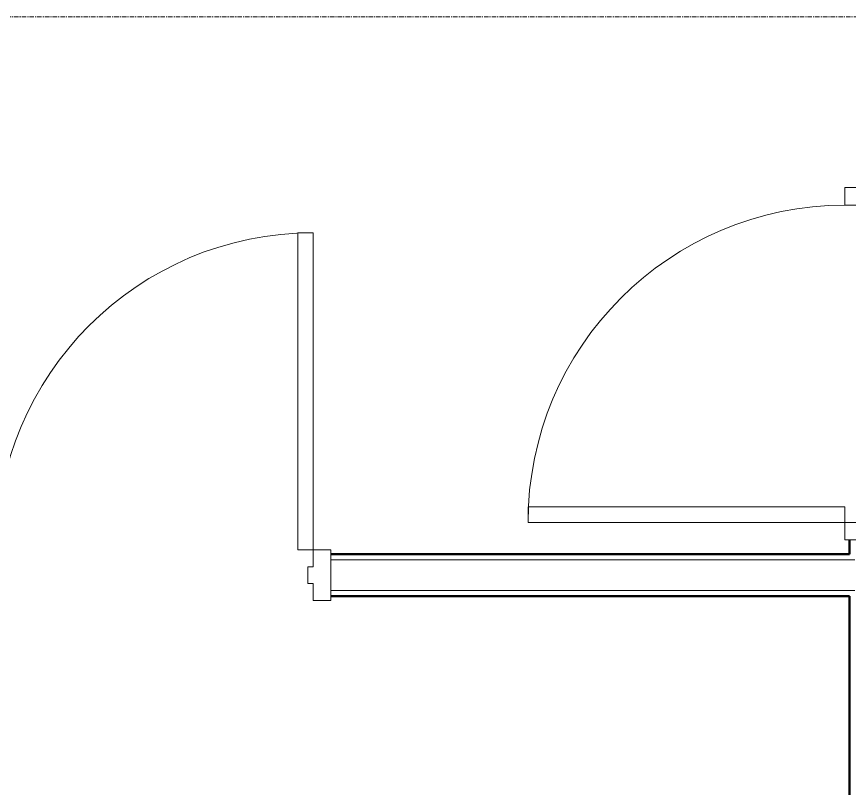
# Model space of a CAD drawing. Header units: inches. Extents: x -4218 to -1830, y 9756 to 12426.
# Drawn here: x -3079.9 to -2985.3, y 11447.6 to 11535.2 of the extents above; entities that cross this region are included whole.
import ezdxf

# ---------------------------------------------------------------- set-up
doc = ezdxf.new("R2010")
doc.units = ezdxf.units.IN
doc.header["$MEASUREMENT"] = 0
doc.linetypes.add('Grid Line 1_2_', pattern=[0.875, 0.5, -0.125, 0.125, -0.125])
for name, color, linetype, lineweight in [('0-1', 7, 'Continuous', 5), ('0-3', 7, 'Continuous', 9), ('A-DOOR-1', 7, 'Continuous', 9), ('A-DOOR-2', 50, 'Continuous', 20), ('A-DOOR-FRAM-1', 50, 'Continuous', 20), ('A-WALL-1', 250, 'Continuous', 50), ('A-WALL-2', 10, 'Continuous', 13), ('A-WALL-3', 253, 'Continuous', 9), ('A-WALL-5', 252, 'Continuous', 9), ('S-GRID-1', 1, 'Grid Line 1_2_', 9)]:
    doc.layers.add(name, color=color, linetype=linetype, lineweight=lineweight)

# ---------------------------------------------------------------- blocks, each defined once
blk = doc.blocks.new('HOLLOW METAL - COMMON_3-0 x 7-0 - WD DOOR-2191989-BACKGROUND - 1ST FLOOR')
at = {"layer": 'A-DOOR-1'}
blk.add_arc((18, -3.125), 36, 180, 270, dxfattribs=at)
at = {"layer": 'A-DOOR-2'}
for p, q in [((16.25, -3.125), (18, -3.125)), ((16.25, -39.125), (16.25, -3.125)), ((18, -3.125), (18, -39.125)), ((18, -39.125), (16.25, -39.125))]:
    blk.add_line(p, q, dxfattribs=at)
at = {"layer": 'A-DOOR-FRAM-1'}
for p, q in [((-20, 2.625), (-18, 2.625)), ((-20, -3.125), (-20, 2.625)), ((-18, 2.625), (-18, 0.6875)), ((18, 2.625), (20, 2.625)), ((18, 0.6875), (18, 2.625)), ((20, 2.625), (20, -3.125)), ((-18, 0.6875), (-17.375, 0.6875)), ((-17.375, 0.6875), (-17.375, -1.1875)), ((17.375, 0.6875), (18, 0.6875)), ((17.375, -1.1875), (17.375, 0.6875)), ((-18, -1.1875), (-18, -3.125)), ((-17.375, -1.1875), (-18, -1.1875)), ((18, -1.1875), (17.375, -1.1875)), ((18, -3.125), (18, -1.1875)), ((-18, -3.125), (-20, -3.125)), ((20, -3.125), (18, -3.125))]:
    blk.add_line(p, q, dxfattribs=at)
blk = doc.blocks.new('HOLLOW METAL - COMMON_3-0 x 7-0 - WD DOOR-2191990-BACKGROUND - 1ST FLOOR')
at = {"layer": 'A-DOOR-1'}
blk.add_arc((18, 3.125), 36, 90, 180, dxfattribs=at)
at = {"layer": 'A-DOOR-2'}
for p, q in [((18, 39.125), (16.25, 39.125)), ((16.25, 39.125), (16.25, 3.125)), ((18, 3.125), (18, 39.125)), ((16.25, 3.125), (18, 3.125))]:
    blk.add_line(p, q, dxfattribs=at)
at = {"layer": 'A-DOOR-FRAM-1'}
for p, q in [((-18, 3.125), (-20, 3.125)), ((-20, 3.125), (-20, -2.625)), ((-18, 1.1875), (-18, 3.125)), ((18, 3.125), (18, 1.1875)), ((20, 3.125), (18, 3.125)), ((20, -2.625), (20, 3.125)), ((-17.375, 1.1875), (-18, 1.1875)), ((-17.375, -0.6875), (-17.375, 1.1875)), ((18, 1.1875), (17.375, 1.1875)), ((17.375, 1.1875), (17.375, -0.6875)), ((-18, -2.625), (-18, -0.6875)), ((-18, -0.6875), (-17.375, -0.6875)), ((17.375, -0.6875), (18, -0.6875)), ((18, -0.6875), (18, -2.625)), ((-20, -2.625), (-18, -2.625)), ((18, -2.625), (20, -2.625))]:
    blk.add_line(p, q, dxfattribs=at)
blk = doc.blocks.new('CTR - 1st Phase - Common Walls_rvt-1-BACKGROUND - 1ST FLOOR')
at = {"layer": 'A-WALL-1'}
for p, q in [((-2985.324, 11475.789), (-2985.324, 11474.164)), ((-2985.324, 11474.164), (-3044.224, 11474.164)), ((-3044.224, 11469.414), (-2985.324, 11469.414)), ((-2985.324, 11469.414), (-2985.324, 11445.227))]:
    blk.add_line(p, q, dxfattribs=at)
at = {"layer": 'A-WALL-2'}
for p, q in [((-3044.224, 11473.539), (-2985.324, 11473.539)), ((-2984.699, 11473.539), (-2985.324, 11473.539)), ((-3044.224, 11470.039), (-2985.324, 11470.039)), ((-2984.699, 11470.039), (-2985.324, 11470.039))]:
    blk.add_line(p, q, dxfattribs=at)
at = {"layer": 'A-WALL-3'}
for p, q in [((-2985.324, 11475.789), (-2980.574, 11475.789)), ((-3044.224, 11469.414), (-3044.224, 11474.164))]:
    blk.add_line(p, q, dxfattribs=at)
at = {"layer": 'A-WALL-5'}
for p, q in [((-2985.324, 11475.789), (-2985.324, 11474.164)), ((-2985.324, 11474.164), (-3044.224, 11474.164)), ((-3044.224, 11469.414), (-2985.324, 11469.414)), ((-2985.324, 11469.414), (-2985.324, 11445.227))]:
    blk.add_line(p, q, dxfattribs=at)
at = {"layer": '0-3', "rotation": 269.9999999999991}
blk.add_blockref('HOLLOW METAL - COMMON_3-0 x 7-0 - WD DOOR-2191989-BACKGROUND - 1ST FLOOR', (-2982.699, 11495.789), dxfattribs=at)
at = {"layer": '0-3'}
blk.add_blockref('HOLLOW METAL - COMMON_3-0 x 7-0 - WD DOOR-2191990-BACKGROUND - 1ST FLOOR', (-3064.224, 11471.539), dxfattribs=at)

msp = doc.modelspace()

# ---------------------------------------------------------------- linework, layer by layer
at = {"layer": 'S-GRID-1'}
msp.add_line((-1830.198, 11535.189), (-4168.714, 11535.189), dxfattribs=at)

# ---------------------------------------------------------------- block references
at = {"layer": '0-1'}
msp.add_blockref('CTR - 1st Phase - Common Walls_rvt-1-BACKGROUND - 1ST FLOOR', (0, 0), dxfattribs=at)

doc.saveas('drawing.dxf')
